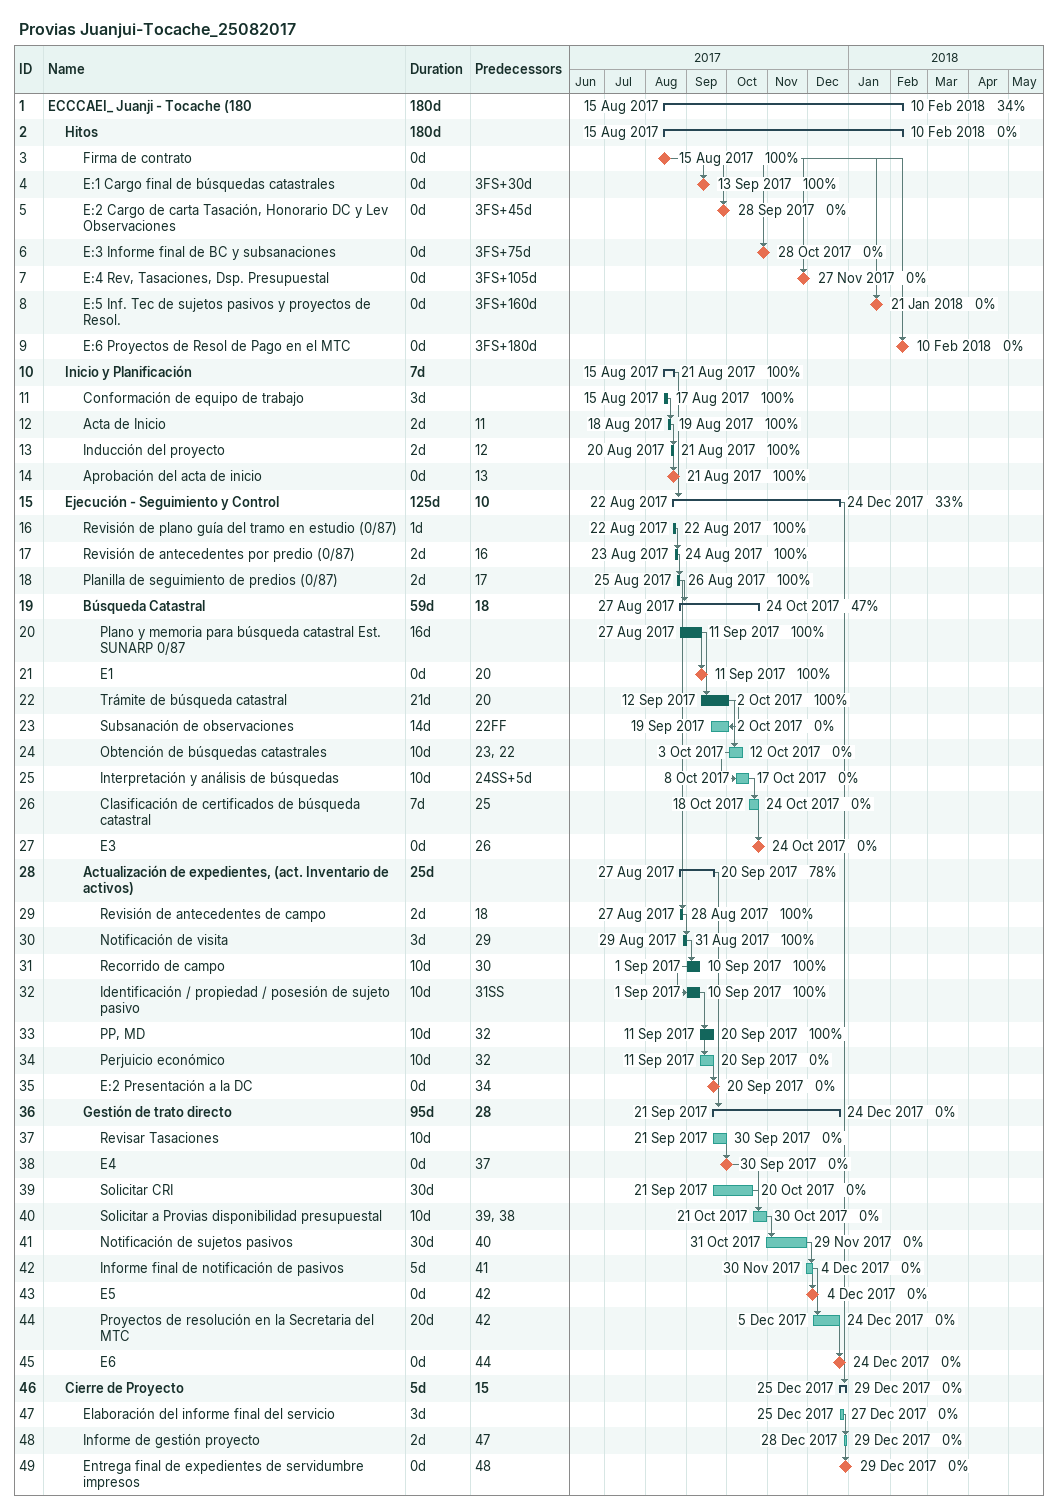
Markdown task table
Provias Juanjui-Tocache_25082017

| ID | Level | Task | Duration | Start | Finish | Predecessors | % complete |
|---|---|---|---|---|---|---|---|
| 1 | 1 | **ECCCAEI_ Juanji - Tocache (180** | 180d | 2017-08-15 | 2018-02-10 |  | 34 |
| 2 | 2 | **Hitos** | 180d | 2017-08-15 | 2018-02-10 |  | 0 |
| 3 | 3 | Firma de contrato | 0d | 2017-08-15 | 2017-08-15 |  | 100 |
| 4 | 3 | E:1 Cargo final de búsquedas catastrales | 0d | 2017-09-13 | 2017-09-13 | 3FS+30d | 100 |
| 5 | 3 | E:2 Cargo de carta Tasación, Honorario DC y Lev Observaciones | 0d | 2017-09-28 | 2017-09-28 | 3FS+45d | 0 |
| 6 | 3 | E:3 Informe final de BC y subsanaciones | 0d | 2017-10-28 | 2017-10-28 | 3FS+75d | 0 |
| 7 | 3 | E:4 Rev, Tasaciones, Dsp. Presupuestal | 0d | 2017-11-27 | 2017-11-27 | 3FS+105d | 0 |
| 8 | 3 | E:5 Inf. Tec de sujetos pasivos y proyectos de Resol. | 0d | 2018-01-21 | 2018-01-21 | 3FS+160d | 0 |
| 9 | 3 | E:6 Proyectos de Resol de Pago en el MTC | 0d | 2018-02-10 | 2018-02-10 | 3FS+180d | 0 |
| 10 | 2 | **Inicio y Planificación** | 7d | 2017-08-15 | 2017-08-21 |  | 100 |
| 11 | 3 | Conformación de equipo de trabajo | 3d | 2017-08-15 | 2017-08-17 |  | 100 |
| 12 | 3 | Acta de Inicio | 2d | 2017-08-18 | 2017-08-19 | 11 | 100 |
| 13 | 3 | Inducción del proyecto | 2d | 2017-08-20 | 2017-08-21 | 12 | 100 |
| 14 | 3 | Aprobación del acta de inicio | 0d | 2017-08-21 | 2017-08-21 | 13 | 100 |
| 15 | 2 | **Ejecución - Seguimiento y Control** | 125d | 2017-08-22 | 2017-12-24 | 10 | 33 |
| 16 | 3 | Revisión de plano guía del tramo en estudio (0/87) | 1d | 2017-08-22 | 2017-08-22 |  | 100 |
| 17 | 3 | Revisión de antecedentes por predio (0/87) | 2d | 2017-08-23 | 2017-08-24 | 16 | 100 |
| 18 | 3 | Planilla de seguimiento de predios (0/87) | 2d | 2017-08-25 | 2017-08-26 | 17 | 100 |
| 19 | 3 | **Búsqueda Catastral** | 59d | 2017-08-27 | 2017-10-24 | 18 | 47 |
| 20 | 4 | Plano y memoria para búsqueda catastral Est. SUNARP 0/87 | 16d | 2017-08-27 | 2017-09-11 |  | 100 |
| 21 | 4 | E1 | 0d | 2017-09-11 | 2017-09-11 | 20 | 100 |
| 22 | 4 | Trámite de búsqueda catastral | 21d | 2017-09-12 | 2017-10-02 | 20 | 100 |
| 23 | 4 | Subsanación de observaciones | 14d | 2017-09-19 | 2017-10-02 | 22FF | 0 |
| 24 | 4 | Obtención de búsquedas catastrales | 10d | 2017-10-03 | 2017-10-12 | 23, 22 | 0 |
| 25 | 4 | Interpretación y análisis de búsquedas | 10d | 2017-10-08 | 2017-10-17 | 24SS+5d | 0 |
| 26 | 4 | Clasificación de certificados de búsqueda catastral | 7d | 2017-10-18 | 2017-10-24 | 25 | 0 |
| 27 | 4 | E3 | 0d | 2017-10-24 | 2017-10-24 | 26 | 0 |
| 28 | 3 | **Actualización de expedientes, (act. Inventario de activos)** | 25d | 2017-08-27 | 2017-09-20 |  | 78 |
| 29 | 4 | Revisión de antecedentes de campo | 2d | 2017-08-27 | 2017-08-28 | 18 | 100 |
| 30 | 4 | Notificación de visita | 3d | 2017-08-29 | 2017-08-31 | 29 | 100 |
| 31 | 4 | Recorrido de campo | 10d | 2017-09-01 | 2017-09-10 | 30 | 100 |
| 32 | 4 | Identificación / propiedad / posesión de sujeto pasivo | 10d | 2017-09-01 | 2017-09-10 | 31SS | 100 |
| 33 | 4 | PP, MD | 10d | 2017-09-11 | 2017-09-20 | 32 | 100 |
| 34 | 4 | Perjuicio económico | 10d | 2017-09-11 | 2017-09-20 | 32 | 0 |
| 35 | 4 | E:2 Presentación a la DC | 0d | 2017-09-20 | 2017-09-20 | 34 | 0 |
| 36 | 3 | **Gestión de trato directo** | 95d | 2017-09-21 | 2017-12-24 | 28 | 0 |
| 37 | 4 | Revisar Tasaciones | 10d | 2017-09-21 | 2017-09-30 |  | 0 |
| 38 | 4 | E4 | 0d | 2017-09-30 | 2017-09-30 | 37 | 0 |
| 39 | 4 | Solicitar CRI | 30d | 2017-09-21 | 2017-10-20 |  | 0 |
| 40 | 4 | Solicitar a Provias disponibilidad presupuestal | 10d | 2017-10-21 | 2017-10-30 | 39, 38 | 0 |
| 41 | 4 | Notificación de sujetos pasivos | 30d | 2017-10-31 | 2017-11-29 | 40 | 0 |
| 42 | 4 | Informe final de notificación de pasivos | 5d | 2017-11-30 | 2017-12-04 | 41 | 0 |
| 43 | 4 | E5 | 0d | 2017-12-04 | 2017-12-04 | 42 | 0 |
| 44 | 4 | Proyectos de resolución en la Secretaria del MTC | 20d | 2017-12-05 | 2017-12-24 | 42 | 0 |
| 45 | 4 | E6 | 0d | 2017-12-24 | 2017-12-24 | 44 | 0 |
| 46 | 2 | **Cierre de Proyecto** | 5d | 2017-12-25 | 2017-12-29 | 15 | 0 |
| 47 | 3 | Elaboración del informe final del servicio | 3d | 2017-12-25 | 2017-12-27 |  | 0 |
| 48 | 3 | Informe de gestión proyecto | 2d | 2017-12-28 | 2017-12-29 | 47 | 0 |
| 49 | 3 | Entrega final de expedientes de servidumbre impresos | 0d | 2017-12-29 | 2017-12-29 | 48 | 0 |
